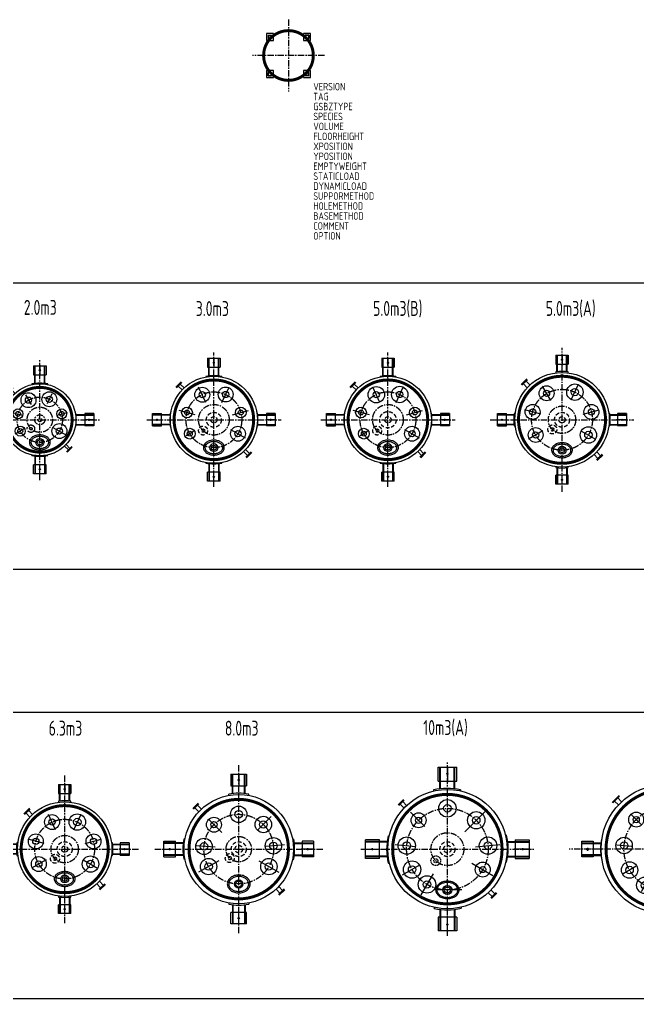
# Model space of a CAD drawing. Header units: millimetres. Extents: x -10878 to 64959, y -43701 to 1476.
# Drawn here: x 11715 to 24139, y -43701 to -24030 of the extents above; entities that cross this region are included whole.
import ezdxf

# ---------------------------------------------------------------- set-up
doc = ezdxf.new("R2010")
doc.units = ezdxf.units.MM
doc.linetypes.add('CENTERX2', pattern=[101.6, 63.5, -12.7, 12.7, -12.7])
doc.linetypes.add('DASHEDX2', pattern=[38.1, 25.4, -12.7])
for name, color, linetype in [('0DataFlow-GsBzCenterLine', 1, 'CENTERX2'), ('0DataFlow-GsBzEquip', 4, 'Continuous'), ('0DataFlow-GsBzEquipComment', 252, 'Continuous'), ('0DataFlow-GsText', 2, 'Continuous')]:
    doc.layers.add(name, color=color, linetype=linetype)
doc.styles.add('DataFlow', font='tssdeng.shx', dxfattribs={"width": 0.7, "bigfont": 'hztxt.shx'})

# ---------------------------------------------------------------- blocks, each defined once
blk = doc.blocks.new('GsBzReactor-V10000D2600BSB')
for p, q in [((-158, 1460), (-158, 1690)), ((-158, 1690), (157, 1690)), ((-125, 1690), (-125, 1304)), ((-111, 1690), (-111, 1305)), ((26, 1575), (-31, 1575)), ((0, 1499), (0, 1650)), ((111, 1690), (111, 1305)), ((125, 1690), (125, 1304)), ((157, 1690), (157, 1460)), ((157, 1460), (-158, 1460)), ((-199, 1295), (-197, 1285)), ((200, 1295), (198, 1285)), ((-1077, 939), (-939, 1077)), ((-1066, 928), (-928, 1066)), ((-888, 951), (-966, 1028)), ((-951, 888), (-1028, 966)), ((-700, 700), (-488, 488)), ((488, 488), (700, 700)), ((-1295, 200), (-1285, 198)), ((1295, 199), (1285, 197)), ((-1690, 157), (-1460, 157)), ((-1690, -158), (-1690, 157)), ((-1690, 125), (-1304, 125)), ((-1690, 111), (-1305, 111)), ((-1499, 0), (-1650, 0)), ((-1575, 26), (-1575, -31)), ((-1460, 157), (-1460, -158)), ((-986, 86), (-687, 60)), ((687, 60), (986, 86)), ((1690, 125), (1304, 125)), ((1690, 111), (1305, 111)), ((1460, -158), (1460, 157)), ((1460, 157), (1690, 157)), ((1499, 0), (1650, 0)), ((1575, -26), (1575, 31)), ((1690, 157), (1690, -158)), ((-1690, -111), (-1305, -111)), ((-1690, -125), (-1304, -125)), ((-1460, -158), (-1690, -158)), ((1690, -125), (1304, -125)), ((1690, -111), (1305, -111)), ((1690, -158), (1460, -158)), ((-1295, -199), (-1285, -197)), ((-598, -345), (-857, -495)), ((598, -345), (857, -495)), ((1295, -200), (1285, -198)), ((-345, -598), (-495, -857)), ((888, -951), (966, -1028)), ((1066, -928), (928, -1066)), ((1077, -939), (939, -1077)), ((951, -888), (1028, -966)), ((-200, -1295), (-198, -1285)), ((-125, -1690), (-125, -1304)), ((-111, -1690), (-111, -1305)), ((111, -1690), (111, -1305)), ((125, -1690), (125, -1304)), ((199, -1295), (197, -1285)), ((-158, -1460), (157, -1460)), ((-158, -1690), (-158, -1460)), ((0, -1499), (0, -1650)), ((157, -1460), (157, -1690)), ((157, -1690), (-158, -1690)), ((-26, -1575), (31, -1575))]:
    blk.add_line(p, q)
at = {"const_width": 60}
blk.add_lwpolyline([(-1200, 0, 0.098491), (-1109, -459, 0.098491), (-849, -849, 0.098491), (-459, -1109, 0.098491), (0, -1200, 0.098491), (459, -1109, 0.098491), (849, -849, 0.098491), (1109, -459, 0.098491), (1200, 0, 0.098491), (1109, 459, 0.098491), (849, 849, 0.098491), (459, 1109, 0.098491), (0, 1200, 0.098491), (-459, 1109, 0.098491), (-849, 849, 0.098491), (-1109, 459, 0.098491)], format="xyb", close=True, dxfattribs=at)
for points in [[(-220, -840, 0.126822), (-203, -905, 0.10607), (-153, -962, 0.085783), (-85, -997, 0.075445), (0, -1010, 0.075445), (85, -997, 0.085783), (153, -962, 0.10607), (203, -905, 0.126822), (220, -840, 0.126822), (203, -775, 0.10607), (153, -718, 0.085783), (85, -683, 0.075445), (0, -670, 0.075445), (-85, -683, 0.085783), (-153, -718, 0.10607), (-203, -775, 0.126822)], [(-200, -840, 0.126822), (-186, -895, 0.10607), (-141, -946, 0.085783), (-79, -978, 0.075445), (0, -990, 0.075445), (79, -978, 0.085783), (141, -946, 0.10607), (186, -895, 0.126822), (200, -840, 0.126822), (186, -785, 0.10607), (141, -734, 0.085783), (79, -702, 0.075445), (0, -690, 0.075445), (-79, -702, 0.085783), (-141, -734, 0.10607), (-186, -785, 0.126822)]]:
    blk.add_lwpolyline(points, format="xyb", close=True)
for centre, radius in [((0, 1575), 18), ((0, 0), 1300), ((0, 840), 165), ((0, 840), 75), ((-594, 594), 150), ((-594, 594), 62.5), ((594, 594), 165), ((594, 594), 75), ((-837, 73), 165), ((837, 73), 150), ((-1575, 0), 18), ((-837, 73), 75), ((837, 73), 62.5), ((1575, 0), 18), ((-727, -420), 165), ((-727, -420), 75), ((727, -420), 150), ((727, -420), 62.5), ((-420, -727), 165), ((-420, -727), 75), ((0, -840), 82.5), ((0, -840), 62.5), ((0, -1575), 18)]:
    blk.add_circle(centre, radius)
at = {"linetype": 'DASHEDX2', "ltscale": 5}
blk.add_circle((0, 0), 165, dxfattribs=at)
at = {"linetype": 'DASHEDX2', "ltscale": 3}
blk.add_circle((0, 0), 75, dxfattribs=at)
at = {"linetype": 'DASHEDX2', "ltscale": 2}
for radius in [97.5, 40]:
    blk.add_circle((-194, -194), radius, dxfattribs=at)
for centre, start, end in [((1, 0), 81.25, 98.75), ((0, 1), 171.25, 188.75), ((0, -1), 351.25, 8.75), ((-1, 0), 261.25, 278.75)]:
    blk.add_arc(centre, 1310, start, end)
at = {"layer": '0DataFlow-GsBzCenterLine', "linetype": 'CENTERX2', "ltscale": 2}
for p, q in [((0, 1942), (0, -1942)), ((1942, 0), (-1942, 0))]:
    blk.add_line(p, q, dxfattribs=at)
for radius in [840, 275]:
    blk.add_circle((0, 0), radius, dxfattribs=at)
at = {"layer": '0DataFlow-GsBzEquipComment', "style": 'DataFlow', "width": 0.7, "flags": 1}
for tag, p in [('VERSION', (1300, -700)), ('SPECIES', (1300, -1700)), ('VOLUME', (1300, -1900)), ('OPTION', (1300, -2100))]:
    blk.add_attdef(tag, p, '', height=150, dxfattribs=at)
at = {"layer": '0DataFlow-GsBzEquipComment', "style": 'DataFlow', "width": 0.7}
for tag, p in [('TAG', (1300, -900)), ('GSBZTYPE', (1300, -1100)), ('POSITIONREGION', (1300, -1300)), ('FLOORHEIGHT', (1300, -1500))]:
    blk.add_attdef(tag, p, '', height=150, dxfattribs=at)
blk = doc.blocks.new('GsBzReactor-V10000D2400BSB')
for p, q in [((-187, 1364), (-187, 1644)), ((-187, 1644), (187, 1644)), ((-153, 1214), (-153, 1644)), ((-139, 1214), (-139, 1644)), ((0, 1644), (0, 1346)), ((138, 1214), (138, 1644)), ((152, 1214), (152, 1644)), ((187, 1364), (187, 1644)), ((18, 1514), (-18, 1514)), ((-281, 1189), (-276, 1168)), ((-187, 1364), (-153, 1364)), ((-153, 1314), (-139, 1314)), ((-139, 1364), (138, 1364)), ((138, 1314), (152, 1314)), ((152, 1364), (187, 1364)), ((265, 1190), (261, 1171)), ((-992, 888), (-883, 997)), ((-978, 874), (-869, 983)), ((-872, 824), (-950, 901)), ((-819, 877), (-897, 955)), ((-744, 744), (-456, 456)), ((778, 778), (351, 351)), ((-1190, 265), (-1171, 261)), ((1189, 281), (1168, 276)), ((-1364, 187), (-1644, 187)), ((-1644, -187), (-1644, 187)), ((-1214, 152), (-1644, 152)), ((-1214, 138), (-1644, 138)), ((-1514, 18), (-1514, -18)), ((-1364, 152), (-1364, 187)), ((-1364, -139), (-1364, 138)), ((-1314, 138), (-1314, 152)), ((-1049, 92), (-643, 56)), ((563, 49), (1053, 92)), ((1214, 152), (1644, 152)), ((1214, 138), (1644, 138)), ((1314, 152), (1314, 138)), ((1644, 0), (1346, 0)), ((1364, 187), (1364, 152)), ((1364, 187), (1644, 187)), ((1364, 138), (1364, -139)), ((1514, -18), (1514, 18)), ((1644, 187), (1644, -187)), ((-1644, 0), (-1346, 0)), ((-1214, -139), (-1644, -139)), ((-1214, -153), (-1644, -153)), ((-1364, -187), (-1644, -187)), ((-1364, -187), (-1364, -153)), ((-1314, -153), (-1314, -139)), ((1214, -139), (1644, -139)), ((1214, -153), (1644, -153)), ((1314, -139), (1314, -153)), ((1364, -153), (1364, -187)), ((1364, -187), (1644, -187)), ((-1189, -281), (-1168, -276)), ((-559, -323), (-912, -526)), ((490, -283), (915, -528)), ((1190, -265), (1171, -261)), ((-286, -495), (-531, -920)), ((821, -875), (899, -953)), ((980, -871), (871, -980)), ((875, -821), (953, -899)), ((995, -886), (886, -995)), ((-265, -1190), (-261, -1171)), ((281, -1189), (276, -1168)), ((-153, -1364), (-187, -1364)), ((-187, -1364), (-187, -1644)), ((-153, -1214), (-153, -1644)), ((-139, -1314), (-153, -1314)), ((-139, -1214), (-139, -1644)), ((138, -1364), (-139, -1364)), ((0, -1644), (0, -1346)), ((138, -1214), (138, -1644)), ((152, -1314), (138, -1314)), ((152, -1214), (152, -1644)), ((187, -1364), (152, -1364)), ((187, -1364), (187, -1644)), ((-18, -1514), (18, -1514)), ((187, -1644), (-187, -1644))]:
    blk.add_line(p, q)
at = {"lineweight": -3, "ltscale": 5}
blk.add_line((292, -820), (-256, -820), dxfattribs=at)
at = {"const_width": 60}
blk.add_lwpolyline([(1100, 0, 1), (-1100, 0, 1)], format="xyb", close=True, dxfattribs=at)
at = {"lineweight": -3, "ltscale": 5}
blk.add_lwpolyline([(-235, -820, 0.127589), (-218, -884, 0.10617), (-166, -944, 0.08543), (-93, -981, 0.074939), (0, -995, 0.074939), (93, -981, 0.08543), (166, -944, 0.10617), (218, -884, 0.127589), (235, -820, 0.127589), (218, -756, 0.10617), (166, -696, 0.08543), (93, -659, 0.074939), (0, -645, 0.074939), (-93, -659, 0.08543), (-166, -696, 0.10617), (-218, -756, 0.127589)], format="xyb", close=True, dxfattribs=at)
blk.add_lwpolyline([(0, -970, 0.067324), (80, -959, 0.079704), (144, -930, 0.107125), (194, -879, 0.140129), (210, -820, 0.140129), (194, -761, 0.107125), (144, -710, 0.079704), (80, -681, 0.067324), (0, -670, 0.067324), (-80, -681, 0.079704), (-144, -710, 0.107125), (-194, -761, 0.140129), (-210, -820, 0.140129), (-194, -879, 0.107125), (-144, -930, 0.079704), (-80, -959, 0.067324)], format="xyb", close=True)
for centre, radius in [((0, 1514), 12), ((0, 0), 1200), ((0, 820), 175), ((0, 820), 75), ((-580, 580), 150), ((-580, 580), 62.5), ((580, 580), 175), ((580, 580), 75), ((-817, 71), 175), ((817, 71), 175), ((-1514, 0), 12), ((-817, 71), 75), ((817, 71), 75), ((1514, 0), 12), ((-710, -410), 175), ((-710, -410), 75), ((710, -410), 150), ((710, -410), 62.5), ((-410, -710), 175), ((-410, -710), 75), ((0, -820), 91.8), ((0, -820), 62.5), ((0, -1514), 12)]:
    blk.add_circle(centre, radius)
at = {"linetype": 'DASHEDX2', "ltscale": 3}
for radius in [150, 75]:
    blk.add_circle((0, 0), radius, dxfattribs=at)
at = {"linetype": 'DASHEDX2'}
for radius in [97.5, 40]:
    blk.add_circle((-233, -233), radius, dxfattribs=at)
for centre, start, end in [((-6, 17), 77.0097, 103.2295), ((-17, -6), 167.0097, 193.2295), ((17, 6), 347.0097, 13.2295), ((6, -17), 257.0097, 283.2295)]:
    blk.add_arc(centre, 1204, start, end)
at = {"layer": '0DataFlow-GsBzCenterLine', "linetype": 'CENTERX2', "ltscale": 2}
for p, q in [((0, -1740), (0, 1740)), ((-1740, 0), (1740, 0))]:
    blk.add_line(p, q, dxfattribs=at)
for radius in [820, 330]:
    blk.add_circle((0, 0), radius, dxfattribs=at)
at = {"layer": '0DataFlow-GsBzEquipComment', "style": 'DataFlow', "width": 0.7, "flags": 1}
for tag, p in [('VERSION', (1300, -700)), ('SPECIES', (1300, -1700)), ('VOLUME', (1300, -1900)), ('OPTION', (1300, -2100))]:
    blk.add_attdef(tag, p, '', height=150, dxfattribs=at)
at = {"layer": '0DataFlow-GsBzEquipComment', "style": 'DataFlow', "width": 0.7}
for tag, p in [('TAG', (1300, -900)), ('GSBZTYPE', (1300, -1100)), ('POSITIONREGION', (1300, -1300)), ('FLOORHEIGHT', (1300, -1500))]:
    blk.add_attdef(tag, p, '', height=150, dxfattribs=at)
blk = doc.blocks.new('GsBzReactor-V8000D2200BSB')
for p, q in [((-158, 1504), (-158, 1274)), ((-158, 1504), (157, 1504)), ((-128, 1117), (-128, 1504)), ((-116, 1118), (-116, 1504)), ((18, 1389), (-18, 1389)), ((0, 1504), (0, 1256)), ((115, 1118), (115, 1504)), ((127, 1117), (127, 1504)), ((157, 1504), (157, 1274)), ((-158, 1274), (-128, 1274)), ((-128, 1224), (-116, 1224)), ((-116, 1274), (115, 1274)), ((115, 1224), (127, 1224)), ((127, 1274), (157, 1274)), ((-200, 1082), (-200, 1106)), ((200, 1082), (200, 1106)), ((-925, 816), (-816, 925)), ((-910, 801), (-801, 910)), ((-805, 751), (-882, 829)), ((-751, 805), (-829, 882)), ((-1082, 200), (-1106, 200)), ((1082, 200), (1106, 200)), ((-1504, -158), (-1504, 157)), ((-1504, 157), (-1274, 157)), ((-1117, 127), (-1504, 127)), ((-1118, 115), (-1504, 115)), ((-1504, 0), (-1256, 0)), ((-1389, 18), (-1389, -18)), ((-1274, 127), (-1274, 157)), ((-1274, -116), (-1274, 115)), ((-1224, 115), (-1224, 127)), ((1117, 127), (1504, 127)), ((1118, 115), (1504, 115)), ((1224, 127), (1224, 115)), ((1504, 0), (1256, 0)), ((1504, 157), (1274, 157)), ((1274, 157), (1274, 127)), ((1274, 115), (1274, -116)), ((1389, -18), (1389, 18)), ((1504, 157), (1504, -158)), ((-1118, -116), (-1504, -116)), ((-1117, -128), (-1504, -128)), ((-1504, -158), (-1274, -158)), ((-1274, -158), (-1274, -128)), ((-1224, -128), (-1224, -116)), ((1117, -128), (1504, -128)), ((1118, -116), (1504, -116)), ((1224, -116), (1224, -128)), ((1274, -128), (1274, -158)), ((1504, -158), (1274, -158)), ((-1082, -200), (-1106, -200)), ((-402, -232), (-806, -465)), ((402, -232), (806, -465)), ((1082, -200), (1106, -200)), ((805, -751), (882, -829)), ((751, -805), (829, -882)), ((910, -801), (801, -910)), ((925, -816), (816, -925)), ((-200, -1082), (-200, -1106)), ((-128, -1117), (-128, -1504)), ((-116, -1118), (-116, -1504)), ((115, -1118), (115, -1504)), ((127, -1117), (127, -1504)), ((200, -1082), (200, -1106)), ((-158, -1504), (-158, -1274)), ((-128, -1274), (-158, -1274)), ((-116, -1224), (-128, -1224)), ((115, -1274), (-116, -1274)), ((0, -1504), (0, -1256)), ((127, -1224), (115, -1224)), ((157, -1274), (127, -1274)), ((157, -1504), (157, -1274)), ((157, -1504), (-158, -1504)), ((-18, -1389), (18, -1389))]:
    blk.add_line(p, q)
at = {"linetype": 'CENTERX2', "ltscale": 6}
for p, q in [((-338, 332), (-661, 650)), ((655, 655), (335, 335)), ((-472, 37), (-924, 73)), ((922, 89), (471, 45))]:
    blk.add_line(p, q, dxfattribs=at)
at = {"const_width": 60}
blk.add_lwpolyline([(-707, -707, 1), (707, 707, 1)], format="xyb", close=True, dxfattribs=at)
for points in [[(-230, -700, 0.126822), (-212, -770, 0.10607), (-159, -830, 0.085783), (-88, -867, 0.075445), (0, -880, 0.075445), (88, -867, 0.085783), (159, -830, 0.10607), (212, -770, 0.126822), (230, -700, 0.126822), (212, -630, 0.10607), (159, -570, 0.085783), (88, -533, 0.075445), (0, -520, 0.075445), (-88, -533, 0.085783), (-159, -570, 0.10607), (-212, -630, 0.126822)], [(-200, -700, 0.126822), (-186, -755, 0.10607), (-141, -806, 0.085783), (-79, -838, 0.075445), (0, -850, 0.075445), (79, -838, 0.085783), (141, -806, 0.10607), (186, -755, 0.126822), (200, -700, 0.126822), (186, -645, 0.10607), (141, -594, 0.085783), (79, -562, 0.075445), (0, -550, 0.075445), (-79, -562, 0.085783), (-141, -594, 0.10607), (-186, -645, 0.126822)]]:
    blk.add_lwpolyline(points, format="xyb", close=True)
for centre, radius in [((0, 1389), 12), ((0, 0), 1100), ((0, 700), 165), ((-499, 491), 150), ((0, 700), 75), ((495, 495), 165), ((-499, 491), 62.5), ((495, 495), 75), ((-698, 55), 165), ((697, 67), 165), ((-1389, 0), 12), ((-698, 55), 75), ((697, 67), 75), ((1389, 0), 12), ((-606, -350), 165), ((606, -350), 165), ((-606, -350), 75), ((606, -350), 75), ((0, -700), 82.5), ((0, -700), 62.5), ((0, -1389), 12)]:
    blk.add_circle(centre, radius)
at = {"linetype": 'DASHEDX2', "ltscale": 3}
for centre, radius in [((0, 0), 150), ((0, 0), 75), ((-180, -180), 90), ((-180, -180), 32.5)]:
    blk.add_circle(centre, radius, dxfattribs=at)
for start, end in [(79.7504, 100.2496), (169.7504, 190.2496), (349.7504, 10.2496), (259.7504, 280.2496)]:
    blk.add_arc((0, 0), 1124, start, end)
at = {"layer": '0DataFlow-GsBzCenterLine', "linetype": 'CENTERX2', "ltscale": 2}
for p, q in [((0, -1690), (0, 1690)), ((-1690, 0), (1690, 0))]:
    blk.add_line(p, q, dxfattribs=at)
for radius in [700, 255]:
    blk.add_circle((0, 0), radius, dxfattribs=at)
at = {"layer": '0DataFlow-GsBzEquipComment', "style": 'DataFlow', "width": 0.7, "flags": 1}
for tag, p in [('VERSION', (1300, -700)), ('SPECIES', (1300, -1700)), ('VOLUME', (1300, -1900)), ('OPTION', (1300, -2100))]:
    blk.add_attdef(tag, p, '', height=150, dxfattribs=at)
at = {"layer": '0DataFlow-GsBzEquipComment', "style": 'DataFlow', "width": 0.7}
for tag, p in [('TAG', (1300, -900)), ('GSBZTYPE', (1300, -1100)), ('POSITIONREGION', (1300, -1300)), ('FLOORHEIGHT', (1300, -1500))]:
    blk.add_attdef(tag, p, '', height=150, dxfattribs=at)
blk = doc.blocks.new('GsBzReactor-V6300D1900BSB')
for p, q in [((-125, 1296), (125, 1296)), ((-125, 1296), (-125, 1116)), ((-103, 964), (-103, 1296)), ((-93, 966), (-93, 1296)), ((0, 1296), (0, 1098)), ((0, 1241), (0, 1118)), ((92, 966), (92, 1296)), ((102, 965), (102, 1296)), ((125, 1296), (125, 1116)), ((-125, 1116), (-103, 1116)), ((-103, 1066), (-93, 1066)), ((-93, 1116), (92, 1116)), ((92, 1066), (102, 1066)), ((102, 1116), (125, 1116)), ((-821, 710), (-710, 821)), ((-805, 694), (-694, 805)), ((-125, 962), (-125, 942)), ((125, 942), (125, 962)), ((-699, 645), (-776, 723)), ((-645, 699), (-723, 776)), ((-1296, -125), (-1296, 125)), ((-1296, 125), (-1116, 125)), ((-965, 102), (-1296, 102)), ((-966, 92), (-1296, 92)), ((-1296, 0), (-1098, 0)), ((-1241, 0), (-1118, 0)), ((-1116, 102), (-1116, 125)), ((-1116, -93), (-1116, 92)), ((-1066, 92), (-1066, 102)), ((-942, 125), (-962, 125)), ((962, 125), (942, 125)), ((964, 103), (1296, 103)), ((966, 93), (1296, 93)), ((1066, 103), (1066, 93)), ((1296, 125), (1116, 125)), ((1116, 125), (1116, 103)), ((1116, 93), (1116, -92)), ((1296, 125), (1296, -125)), ((-966, -93), (-1296, -93)), ((-964, -103), (-1296, -103)), ((-1296, -125), (-1116, -125)), ((-1116, -125), (-1116, -103)), ((-1066, -103), (-1066, -93)), ((-962, -125), (-942, -125)), ((942, -125), (962, -125)), ((965, -102), (1296, -102)), ((966, -92), (1296, -92)), ((1066, -92), (1066, -102)), ((1296, 0), (1098, 0)), ((1116, -102), (1116, -125)), ((1296, -125), (1116, -125)), ((1241, 0), (1118, 0)), ((645, -699), (723, -776)), ((805, -694), (694, -805)), ((699, -645), (776, -723)), ((821, -710), (710, -821)), ((-125, -942), (-125, -962)), ((-102, -965), (-102, -1296)), ((-92, -966), (-92, -1296)), ((93, -966), (93, -1296)), ((103, -964), (103, -1296)), ((125, -962), (125, -942)), ((-125, -1296), (-125, -1116)), ((-102, -1116), (-125, -1116)), ((-92, -1066), (-102, -1066)), ((93, -1116), (-92, -1116)), ((0, -1296), (0, -1098)), ((0, -1241), (0, -1118)), ((103, -1066), (93, -1066)), ((125, -1116), (103, -1116)), ((125, -1296), (125, -1116)), ((125, -1296), (-125, -1296))]:
    blk.add_line(p, q)
at = {"linetype": 'CENTERX2', "ltscale": 6}
for p, q in [((-182, 390), (-324, 695)), ((181, 386), (323, 691)), ((-412, 110), (-737, 197)), ((412, 110), (737, 197)), ((-374, -216), (-665, -384)), ((369, -213), (661, -381))]:
    blk.add_line(p, q, dxfattribs=at)
at = {"const_width": 60}
blk.add_lwpolyline([(-875, 0, 1), (875, 0, 1)], format="xyb", close=True, dxfattribs=at)
for points in [[(0, -750, 0.067324), (80, -739, 0.079704), (144, -710, 0.107125), (194, -659, 0.140129), (210, -600, 0.140129), (194, -541, 0.107125), (144, -490, 0.079704), (80, -461, 0.067324), (0, -450, 0.067324), (-80, -461, 0.079704), (-144, -490, 0.107125), (-194, -541, 0.140129), (-210, -600, 0.140129), (-194, -659, 0.107125), (-144, -710, 0.079704), (-80, -739, 0.067324)], [(0, -720, 0.067324), (72, -710, 0.079704), (128, -685, 0.107125), (168, -643, 0.140129), (180, -600, 0.140129), (168, -557, 0.107125), (128, -515, 0.079704), (72, -490, 0.067324), (0, -480, 0.067324), (-72, -490, 0.079704), (-128, -515, 0.107125), (-168, -557, 0.140129), (-180, -600, 0.140129), (-168, -643, 0.107125), (-128, -685, 0.079704), (-72, -710, 0.067324)]]:
    blk.add_lwpolyline(points, format="xyb", close=True)
for centre, radius in [((0, 1206), 12), ((0, 0), 950), ((254, 544), 165), ((254, 544), 75), ((-1206, 0), 12), ((1206, 0), 12), ((520, -300), 165), ((520, -300), 75), ((0, -600), 80), ((0, -600), 50), ((0, -1206), 12)]:
    blk.add_circle(centre, radius)
at = {"ltscale": 3}
for centre, radius in [((-254, 544), 150), ((-254, 544), 62.5), ((-580, 155), 150), ((-580, 155), 62.5), ((580, 155), 150), ((580, 155), 62.5), ((-520, -300), 150), ((-520, -300), 62.5)]:
    blk.add_circle(centre, radius, dxfattribs=at)
at = {"linetype": 'DASHEDX2', "ltscale": 3}
for centre, radius in [((0, 0), 150), ((0, 0), 62.5), ((-194, -194), 90), ((-194, -194), 32.5)]:
    blk.add_circle(centre, radius, dxfattribs=at)
at = {"lineweight": -3, "ltscale": 5}
for start, end in [(82.5959, 97.4041), (172.5959, 187.4041), (352.5959, 7.4041), (262.5959, 277.4041)]:
    blk.add_arc((0, 0), 970, start, end, dxfattribs=at)
at = {"layer": '0DataFlow-GsBzCenterLine', "linetype": 'CENTERX2', "ltscale": 2}
for p, q in [((0, -1490), (0, 1490)), ((-1490, 0), (1490, 0))]:
    blk.add_line(p, q, dxfattribs=at)
for radius in [600, 275]:
    blk.add_circle((0, 0), radius, dxfattribs=at)
at = {"layer": '0DataFlow-GsBzEquipComment', "style": 'DataFlow', "width": 0.7, "flags": 1}
for tag, p in [('VERSION', (1100, -500)), ('SPECIES', (1100, -1500)), ('VOLUME', (1100, -1700)), ('OPTION', (1100, -1900))]:
    blk.add_attdef(tag, p, '', height=150, dxfattribs=at)
at = {"layer": '0DataFlow-GsBzEquipComment', "style": 'DataFlow', "width": 0.7}
for tag, p in [('TAG', (1100, -700)), ('GSBZTYPE', (1100, -900)), ('POSITIONREGION', (1100, -1100)), ('FLOORHEIGHT', (1100, -1300))]:
    blk.add_attdef(tag, p, '', height=150, dxfattribs=at)
blk = doc.blocks.new('GsBzReactor-V5000D1900KSB')
for p, q in [((-125, 1296), (125, 1296)), ((-125, 1296), (-125, 1116)), ((-103, 964), (-103, 1296)), ((-93, 966), (-93, 1296)), ((0, 1296), (0, 1098)), ((0, 1241), (0, 1118)), ((92, 966), (92, 1296)), ((102, 965), (102, 1296)), ((125, 1296), (125, 1116)), ((-125, 1116), (-103, 1116)), ((-103, 1066), (-93, 1066)), ((-93, 1116), (92, 1116)), ((92, 1066), (102, 1066)), ((102, 1116), (125, 1116)), ((-821, 710), (-710, 821)), ((-805, 694), (-694, 805)), ((-125, 962), (-125, 942)), ((125, 942), (125, 962)), ((-699, 645), (-776, 723)), ((-645, 699), (-723, 776)), ((-1296, -125), (-1296, 125)), ((-1296, 125), (-1116, 125)), ((-965, 102), (-1296, 102)), ((-966, 92), (-1296, 92)), ((-1296, 0), (-1098, 0)), ((-1241, 0), (-1118, 0)), ((-1116, 102), (-1116, 125)), ((-1116, -93), (-1116, 92)), ((-1066, 92), (-1066, 102)), ((-942, 125), (-962, 125)), ((962, 125), (942, 125)), ((964, 103), (1296, 103)), ((966, 93), (1296, 93)), ((1066, 103), (1066, 93)), ((1296, 125), (1116, 125)), ((1116, 125), (1116, 103)), ((1116, 93), (1116, -92)), ((1296, 125), (1296, -125)), ((-966, -93), (-1296, -93)), ((-964, -103), (-1296, -103)), ((-1296, -125), (-1116, -125)), ((-1116, -125), (-1116, -103)), ((-1066, -103), (-1066, -93)), ((-962, -125), (-942, -125)), ((942, -125), (962, -125)), ((965, -102), (1296, -102)), ((966, -92), (1296, -92)), ((1066, -92), (1066, -102)), ((1296, 0), (1098, 0)), ((1116, -102), (1116, -125)), ((1296, -125), (1116, -125)), ((1241, 0), (1118, 0)), ((645, -699), (723, -776)), ((805, -694), (694, -805)), ((699, -645), (776, -723)), ((821, -710), (710, -821)), ((-125, -942), (-125, -962)), ((-102, -965), (-102, -1296)), ((-92, -966), (-92, -1296)), ((93, -966), (93, -1296)), ((103, -964), (103, -1296)), ((125, -962), (125, -942)), ((-125, -1296), (-125, -1116)), ((-102, -1116), (-125, -1116)), ((-92, -1066), (-102, -1066)), ((93, -1116), (-92, -1116)), ((0, -1296), (0, -1098)), ((0, -1241), (0, -1118)), ((103, -1066), (93, -1066)), ((125, -1116), (103, -1116)), ((125, -1296), (125, -1116)), ((125, -1296), (-125, -1296))]:
    blk.add_line(p, q)
at = {"linetype": 'CENTERX2', "ltscale": 6}
for p, q in [((-222, 385), (-390, 676)), ((186, 398), (328, 703)), ((-424, 113), (-749, 200)), ((424, 113), (749, 200)), ((-385, -222), (-676, -390)), ((380, -219), (672, -387))]:
    blk.add_line(p, q, dxfattribs=at)
at = {"const_width": 60}
blk.add_lwpolyline([(-875, 0, 1), (875, 0, 1)], format="xyb", close=True, dxfattribs=at)
for points in [[(0, -763, 0.067324), (80, -752, 0.079704), (144, -722, 0.107125), (194, -671, 0.140129), (210, -613, 0.140129), (194, -554, 0.107125), (144, -503, 0.079704), (80, -473, 0.067324), (0, -463, 0.067324), (-80, -473, 0.079704), (-144, -503, 0.107125), (-194, -554, 0.140129), (-210, -613, 0.140129), (-194, -671, 0.107125), (-144, -722, 0.079704), (-80, -752, 0.067324)], [(0, -733, 0.067324), (72, -723, 0.079704), (128, -697, 0.107125), (168, -656, 0.140129), (180, -613, 0.140129), (168, -569, 0.107125), (128, -528, 0.079704), (72, -502, 0.067324), (0, -493, 0.067324), (-72, -502, 0.079704), (-128, -528, 0.107125), (-168, -569, 0.140129), (-180, -613, 0.140129), (-168, -656, 0.107125), (-128, -697, 0.079704), (-72, -723, 0.067324)]]:
    blk.add_lwpolyline(points, format="xyb", close=True)
for centre, radius in [((0, 1206), 12), ((0, 0), 950), ((259, 555), 165), ((259, 555), 75), ((-1206, 0), 12), ((1206, 0), 12), ((531, -306), 165), ((531, -306), 75), ((0, -613), 80), ((0, -613), 50), ((0, -1206), 12)]:
    blk.add_circle(centre, radius)
at = {"ltscale": 3}
for centre, radius in [((-311, 532), 150), ((-311, 532), 62.5), ((-592, 158), 150), ((-592, 158), 62.5), ((592, 158), 150), ((592, 158), 62.5), ((-530, -306), 150), ((-530, -306), 62.5)]:
    blk.add_circle(centre, radius, dxfattribs=at)
at = {"linetype": 'DASHEDX2', "ltscale": 3}
for centre, radius in [((0, 0), 150), ((0, 0), 62.5), ((-194, -194), 90), ((-194, -194), 32.5)]:
    blk.add_circle(centre, radius, dxfattribs=at)
at = {"lineweight": -3, "ltscale": 5}
for start, end in [(82.5959, 97.4041), (172.5959, 187.4041), (352.5959, 7.4041), (262.5959, 277.4041)]:
    blk.add_arc((0, 0), 970, start, end, dxfattribs=at)
at = {"layer": '0DataFlow-GsBzCenterLine', "linetype": 'CENTERX2', "ltscale": 2}
for p, q in [((0, -1445), (0, 1445)), ((-1445, 0), (1445, 0))]:
    blk.add_line(p, q, dxfattribs=at)
for radius in [612, 275]:
    blk.add_circle((0, 0), radius, dxfattribs=at)
at = {"layer": '0DataFlow-GsBzEquipComment', "style": 'DataFlow', "width": 0.7, "flags": 1}
for tag, p in [('VERSION', (1000, -700)), ('SPECIES', (1000, -1300)), ('VOLUME', (1000, -1500)), ('FLOORHEIGHT', (1000, -1700)), ('XPOSITION', (1000, -1900)), ('YPOSITION', (1000, -2100)), ('EMPTYWEIGHT', (1000, -2300)), ('STATICLOAD', (1000, -2500)), ('DYNAMICLOAD', (1000, -2700)), ('SUPPORMETHOD', (1000, -2900)), ('HOLEMETHOD', (1000, -3100)), ('BASEMETHOD', (1000, -3300)), ('COMMENT', (1000, -3500)), ('OPTION', (1000, -3700))]:
    blk.add_attdef(tag, p, '', height=150, dxfattribs=at)
at = {"layer": '0DataFlow-GsBzEquipComment', "style": 'DataFlow', "width": 0.7}
for tag, p in [('TAG', (1000, -900)), ('GSBZTYPE', (1000, -1100))]:
    blk.add_attdef(tag, p, '', height=150, dxfattribs=at)
blk = doc.blocks.new('GsBzReactor-V5000D1750KSB')
for p, q in [((-125, 1235), (-125, 1055)), ((-125, 1235), (125, 1235)), ((-103, 879), (-103, 1235)), ((-93, 880), (-93, 1235)), ((0, 1244), (0, 1046)), ((92, 880), (92, 1235)), ((102, 879), (102, 1235)), ((125, 1235), (125, 1055)), ((-125, 1055), (-103, 1055)), ((-103, 1005), (-93, 1005)), ((-93, 1055), (92, 1055)), ((18, 1145), (-18, 1145)), ((92, 1005), (102, 1005)), ((102, 1055), (125, 1055)), ((-158, 871), (-158, 861)), ((158, 871), (158, 861)), ((-764, 658), (-658, 764)), ((-750, 643), (-643, 750)), ((-717, 676), (-676, 717)), ((-639, 599), (-717, 676)), ((-639, 599), (-717, 676)), ((-599, 639), (-676, 717)), ((-1244, 0), (-1046, 0)), ((-1235, -125), (-1235, 125)), ((-1235, 125), (-1055, 125)), ((-879, 102), (-1235, 102)), ((-880, 92), (-1235, 92)), ((-1145, 18), (-1145, -18)), ((-1055, 102), (-1055, 125)), ((-1055, -93), (-1055, 92)), ((-1005, 92), (-1005, 102)), ((-871, 158), (-861, 158)), ((871, 158), (861, 158)), ((879, 103), (1235, 103)), ((880, 93), (1235, 93)), ((1005, 103), (1005, 93)), ((1235, 125), (1055, 125)), ((1055, 125), (1055, 103)), ((1055, 93), (1055, -92)), ((1145, -18), (1145, 18)), ((1235, 125), (1235, -125)), ((-880, -93), (-1235, -93)), ((-879, -103), (-1235, -103)), ((-1235, -125), (-1055, -125)), ((-1055, -125), (-1055, -103)), ((-1005, -103), (-1005, -93)), ((-871, -158), (-861, -158)), ((871, -158), (861, -158)), ((879, -102), (1235, -102)), ((880, -92), (1235, -92)), ((1005, -92), (1005, -102)), ((1244, 0), (1046, 0)), ((1055, -102), (1055, -125)), ((1235, -125), (1055, -125)), ((-413, -238), (-557, -322)), ((599, -639), (676, -717)), ((639, -599), (717, -676)), ((639, -599), (717, -676)), ((750, -643), (643, -750)), ((764, -658), (658, -764)), ((717, -676), (676, -717)), ((-158, -871), (-158, -861)), ((-102, -879), (-102, -1235)), ((-92, -880), (-92, -1235)), ((93, -880), (93, -1235)), ((103, -879), (103, -1235)), ((158, -871), (158, -861)), ((-102, -1055), (-125, -1055)), ((-125, -1235), (-125, -1055)), ((-92, -1005), (-102, -1005)), ((93, -1055), (-92, -1055)), ((-18, -1145), (18, -1145)), ((0, -1244), (0, -1046)), ((103, -1005), (93, -1005)), ((125, -1055), (103, -1055)), ((125, -1235), (125, -1055)), ((125, -1235), (-125, -1235))]:
    blk.add_line(p, q)
at = {"linetype": 'CENTERX2', "ltscale": 6}
for p, q in [((-163, 350), (-306, 655)), ((163, 350), (306, 655)), ((-373, 100), (-698, 187)), ((373, 100), (698, 187)), ((335, -193), (626, -361))]:
    blk.add_line(p, q, dxfattribs=at)
at = {"const_width": 60}
blk.add_lwpolyline([(0, 800, -1), (0, -800, -1)], format="xyb", close=True, dxfattribs=at)
for points in [[(0, -710, 0.067324), (80, -699, 0.079704), (144, -670, 0.107125), (194, -619, 0.140129), (210, -560, 0.140129), (194, -501, 0.107125), (144, -450, 0.079704), (80, -421, 0.067324), (0, -410, 0.067324), (-80, -421, 0.079704), (-144, -450, 0.107125), (-194, -501, 0.140129), (-210, -560, 0.140129), (-194, -619, 0.107125), (-144, -670, 0.079704), (-80, -699, 0.067324)], [(0, -680, 0.067324), (72, -670, 0.079704), (128, -645, 0.107125), (168, -603, 0.140129), (180, -560, 0.140129), (168, -517, 0.107125), (128, -475, 0.079704), (72, -450, 0.067324), (0, -440, 0.067324), (-72, -450, 0.079704), (-128, -475, 0.107125), (-168, -517, 0.140129), (-180, -560, 0.140129), (-168, -603, 0.107125), (-128, -645, 0.079704), (-72, -670, 0.067324)]]:
    blk.add_lwpolyline(points, format="xyb", close=True)
for centre, radius in [((0, 1145), 12), ((0, 0), 875), ((-234, 503), 165), ((237, 508), 165), ((-234, 503), 62.5), ((237, 508), 62.5), ((-541, 146), 108), ((541, 146), 108), ((-1145, 0), 12), ((-541, 146), 50), ((541, 146), 50), ((1145, 0), 12), ((-485, -280), 108), ((485, -280), 150), ((-485, -280), 50), ((485, -280), 62.5), ((0, -560), 80), ((0, -560), 50), ((0, -1145), 12)]:
    blk.add_circle(centre, radius)
at = {"linetype": 'DASHEDX2', "ltscale": 3}
for centre, radius in [((0, 0), 165), ((0, 0), 62.5), ((-217, -217), 90), ((-217, -217), 32.5)]:
    blk.add_circle(centre, radius, dxfattribs=at)
for centre, start, end in [((0, -1), 79.6913, 100.3084), ((1, 0), 169.6913, 190.3084), ((-1, 0), 349.6913, 10.3084), ((0, 1), 259.6913, 280.3084)]:
    blk.add_arc(centre, 886, start, end)
at = {"layer": '0DataFlow-GsBzCenterLine', "linetype": 'CENTERX2', "ltscale": 2}
for p, q in [((0, -1350), (0, 1350)), ((-1350, 0), (1350, 0))]:
    blk.add_line(p, q, dxfattribs=at)
for radius in [560, 308]:
    blk.add_circle((0, 0), radius, dxfattribs=at)
at = {"layer": '0DataFlow-GsBzEquipComment', "style": 'DataFlow', "width": 0.7, "flags": 1}
for tag, p in [('VERSION', (1000, -700)), ('SPECIES', (1000, -1300)), ('VOLUME', (1000, -1500)), ('FLOORHEIGHT', (1000, -1700)), ('XPOSITION', (1000, -1900)), ('YPOSITION', (1000, -2100)), ('EMPTYWEIGHT', (1000, -2300)), ('STATICLOAD', (1000, -2500)), ('DYNAMICLOAD', (1000, -2700)), ('SUPPORMETHOD', (1000, -2900)), ('HOLEMETHOD', (1000, -3100)), ('BASEMETHOD', (1000, -3300)), ('COMMENT', (1000, -3500)), ('OPTION', (1000, -3700))]:
    blk.add_attdef(tag, p, '', height=150, dxfattribs=at)
at = {"layer": '0DataFlow-GsBzEquipComment', "style": 'DataFlow', "width": 0.7}
for tag, p in [('TAG', (1000, -900)), ('GSBZTYPE', (1000, -1100))]:
    blk.add_attdef(tag, p, '', height=150, dxfattribs=at)
blk = doc.blocks.new('GsBzReactor-V3000D1750KSB')
for p, q in [((-125, 1235), (125, 1235)), ((-125, 1235), (-125, 1055)), ((-103, 879), (-103, 1235)), ((-93, 880), (-93, 1235)), ((0, 1244), (0, 1046)), ((92, 880), (92, 1235)), ((102, 879), (102, 1235)), ((125, 1235), (125, 1055)), ((-125, 1055), (-103, 1055)), ((-103, 1005), (-93, 1005)), ((-93, 1055), (92, 1055)), ((18, 1145), (-18, 1145)), ((92, 1005), (102, 1005)), ((102, 1055), (125, 1055)), ((-158, 871), (-158, 861)), ((158, 871), (158, 861)), ((-764, 658), (-658, 764)), ((-750, 643), (-643, 750)), ((-717, 676), (-676, 717)), ((-639, 599), (-717, 676)), ((-639, 599), (-717, 676)), ((-599, 639), (-676, 717)), ((-1244, 0), (-1046, 0)), ((-1235, 125), (-1055, 125)), ((-1235, -125), (-1235, 125)), ((-879, 102), (-1235, 102)), ((-880, 92), (-1235, 92)), ((-1145, 18), (-1145, -18)), ((-1055, 102), (-1055, 125)), ((-1055, -93), (-1055, 92)), ((-1005, 92), (-1005, 102)), ((-871, 158), (-861, 158)), ((871, 158), (861, 158)), ((879, 103), (1235, 103)), ((880, 93), (1235, 93)), ((1005, 103), (1005, 93)), ((1055, 125), (1055, 103)), ((1235, 125), (1055, 125)), ((1055, 93), (1055, -92)), ((1145, -18), (1145, 18)), ((1235, 125), (1235, -125)), ((-880, -93), (-1235, -93)), ((-879, -103), (-1235, -103)), ((-1235, -125), (-1055, -125)), ((-1055, -125), (-1055, -103)), ((-1005, -103), (-1005, -93)), ((-871, -158), (-861, -158)), ((871, -158), (861, -158)), ((879, -102), (1235, -102)), ((880, -92), (1235, -92)), ((1005, -92), (1005, -102)), ((1244, 0), (1046, 0)), ((1055, -102), (1055, -125)), ((1235, -125), (1055, -125)), ((599, -639), (676, -717)), ((639, -599), (717, -676)), ((639, -599), (717, -676)), ((750, -643), (643, -750)), ((764, -658), (658, -764)), ((717, -676), (676, -717)), ((-158, -871), (-158, -861)), ((-102, -879), (-102, -1235)), ((-92, -880), (-92, -1235)), ((93, -880), (93, -1235)), ((103, -879), (103, -1235)), ((158, -871), (158, -861)), ((-125, -1235), (-125, -1055)), ((-102, -1055), (-125, -1055)), ((-92, -1005), (-102, -1005)), ((93, -1055), (-92, -1055)), ((-18, -1145), (18, -1145)), ((0, -1244), (0, -1046)), ((103, -1005), (93, -1005)), ((125, -1055), (103, -1055)), ((125, -1235), (125, -1055)), ((125, -1235), (-125, -1235))]:
    blk.add_line(p, q)
at = {"linetype": 'CENTERX2', "ltscale": 6}
for p, q in [((-163, 350), (-306, 655)), ((163, 350), (306, 655)), ((-373, 100), (-698, 187)), ((373, 100), (698, 187)), ((335, -193), (626, -361))]:
    blk.add_line(p, q, dxfattribs=at)
at = {"color": 4, "ltscale": 5}
blk.add_line((-413, -238), (-557, -322), dxfattribs=at)
at = {"const_width": 60}
blk.add_lwpolyline([(0, 800, -1), (0, -800, -1)], format="xyb", close=True, dxfattribs=at)
for points in [[(0, -710, 0.067324), (80, -699, 0.079704), (144, -670, 0.107125), (194, -619, 0.140129), (210, -560, 0.140129), (194, -501, 0.107125), (144, -450, 0.079704), (80, -421, 0.067324), (0, -410, 0.067324), (-80, -421, 0.079704), (-144, -450, 0.107125), (-194, -501, 0.140129), (-210, -560, 0.140129), (-194, -619, 0.107125), (-144, -670, 0.079704), (-80, -699, 0.067324)], [(0, -680, 0.067324), (72, -670, 0.079704), (128, -645, 0.107125), (168, -603, 0.140129), (180, -560, 0.140129), (168, -517, 0.107125), (128, -475, 0.079704), (72, -450, 0.067324), (0, -440, 0.067324), (-72, -450, 0.079704), (-128, -475, 0.107125), (-168, -517, 0.140129), (-180, -560, 0.140129), (-168, -603, 0.107125), (-128, -645, 0.079704), (-72, -670, 0.067324)]]:
    blk.add_lwpolyline(points, format="xyb", close=True)
for centre, radius in [((0, 1145), 12), ((0, 0), 875), ((-234, 503), 150), ((237, 508), 150), ((-234, 503), 62.5), ((237, 508), 62.5), ((-541, 146), 108), ((541, 146), 108), ((-1145, 0), 12), ((-541, 146), 50), ((541, 146), 50), ((1145, 0), 12), ((-485, -280), 108), ((485, -280), 150), ((-485, -280), 50), ((485, -280), 62.5), ((0, -560), 80), ((0, -560), 50), ((0, -1145), 12)]:
    blk.add_circle(centre, radius)
at = {"linetype": 'DASHEDX2', "ltscale": 3}
for centre, radius in [((0, 0), 150), ((0, 0), 62.5), ((-217, -217), 90), ((-217, -217), 32.5)]:
    blk.add_circle(centre, radius, dxfattribs=at)
for centre, start, end in [((0, -1), 79.6913, 100.3084), ((1, 0), 169.6913, 190.3084), ((-1, 0), 349.6913, 10.3084), ((0, 1), 259.6913, 280.3084)]:
    blk.add_arc(centre, 886, start, end)
at = {"layer": '0DataFlow-GsBzCenterLine', "linetype": 'CENTERX2', "ltscale": 2}
for p, q in [((0, -1350), (0, 1350)), ((-1350, 0), (1350, 0))]:
    blk.add_line(p, q, dxfattribs=at)
for radius in [560, 308]:
    blk.add_circle((0, 0), radius, dxfattribs=at)
at = {"layer": '0DataFlow-GsBzEquipComment', "style": 'DataFlow', "width": 0.7, "flags": 1}
for tag, p in [('VERSION', (1000, -700)), ('SPECIES', (1000, -1300)), ('VOLUME', (1000, -1500)), ('FLOORHEIGHT', (1000, -1700)), ('XPOSITION', (1000, -1900)), ('YPOSITION', (1000, -2100)), ('EMPTYWEIGHT', (1000, -2300)), ('STATICLOAD', (1000, -2500)), ('DYNAMICLOAD', (1000, -2700)), ('SUPPORMETHOD', (1000, -2900)), ('HOLEMETHOD', (1000, -3100)), ('BASEMETHOD', (1000, -3300)), ('COMMENT', (1000, -3500)), ('OPTION', (1000, -3700))]:
    blk.add_attdef(tag, p, '', height=150, dxfattribs=at)
at = {"layer": '0DataFlow-GsBzEquipComment', "style": 'DataFlow', "width": 0.7}
for tag, p in [('TAG', (1000, -900)), ('GSBZTYPE', (1000, -1100))]:
    blk.add_attdef(tag, p, '', height=150, dxfattribs=at)
blk = doc.blocks.new('GsBzReactor-V2000D1450KSB')
for p, q in [((-125, 1085), (125, 1085)), ((-125, 1085), (-125, 905)), ((-103, 729), (-103, 1085)), ((-93, 730), (-93, 1085)), ((18, 995), (-18, 995)), ((0, 1094), (0, 896)), ((92, 730), (92, 1085)), ((102, 729), (102, 1085)), ((125, 1085), (125, 905)), ((-125, 905), (-103, 905)), ((-103, 855), (-93, 855)), ((-93, 905), (92, 905)), ((92, 855), (102, 855)), ((102, 905), (125, 905)), ((-652, 550), (-550, 652)), ((-642, 539), (-539, 642)), ((-606, 575), (-575, 606)), ((-497, 529), (-575, 606)), ((-158, 721), (-158, 711)), ((158, 721), (158, 711)), ((-529, 497), (-606, 575)), ((-288, 498), (-177, 307)), ((243, 521), (150, 322)), ((-1085, -125), (-1085, 125)), ((-1085, 125), (-905, 125)), ((-729, 102), (-1085, 102)), ((-730, 92), (-1085, 92)), ((-995, 18), (-995, -18)), ((-905, 102), (-905, 125)), ((-905, -93), (-905, 92)), ((-855, 92), (-855, 102)), ((-721, 158), (-711, 158)), ((-555, 149), (-343, 92)), ((343, 92), (555, 149)), ((721, 158), (711, 158)), ((729, 103), (1085, 103)), ((730, 93), (1085, 93)), ((855, 103), (855, 93)), ((905, 125), (905, 103)), ((1085, 125), (905, 125)), ((905, 93), (905, -92)), ((995, -18), (995, 18)), ((1085, 125), (1085, -125)), ((-1094, 0), (-896, 0)), ((-730, -93), (-1085, -93)), ((-729, -103), (-1085, -103)), ((-1085, -125), (-905, -125)), ((-905, -125), (-905, -103)), ((-855, -103), (-855, -93)), ((-721, -158), (-711, -158)), ((-307, -177), (-498, -288)), ((263, -152), (549, -317)), ((721, -158), (711, -158)), ((729, -102), (1085, -102)), ((730, -92), (1085, -92)), ((855, -92), (855, -102)), ((1094, 0), (896, 0)), ((905, -102), (905, -125)), ((1085, -125), (905, -125)), ((497, -529), (575, -606)), ((529, -497), (606, -575)), ((642, -539), (539, -642)), ((652, -550), (550, -652)), ((606, -575), (575, -606)), ((-158, -721), (-158, -711)), ((-102, -729), (-102, -1085)), ((-92, -730), (-92, -1085)), ((93, -730), (93, -1085)), ((103, -729), (103, -1085)), ((158, -721), (158, -711)), ((-125, -1085), (-125, -905)), ((-102, -905), (-125, -905)), ((-92, -855), (-102, -855)), ((93, -905), (-92, -905)), ((0, -1094), (0, -896)), ((103, -855), (93, -855)), ((125, -905), (103, -905)), ((125, -1085), (125, -905)), ((125, -1085), (-125, -1085)), ((-18, -995), (18, -995))]:
    blk.add_line(p, q)
at = {"ltscale": 2, "const_width": 60}
blk.add_lwpolyline([(0, 650, 0.098491), (-249, 601, 0.098491), (-460, 460, 0.098491), (-601, 249, 0.098491), (-650, 0, 0.098491), (-601, -249, 0.098491), (-460, -460, 0.098491), (-249, -601, 0.098491), (0, -650, 0.098491), (249, -601, 0.098491), (460, -460, 0.098491), (601, -249, 0.098491), (650, 0, 0.098491), (601, 249, 0.098491), (460, 460, 0.098491), (249, 601, 0.098491)], format="xyb", close=True, dxfattribs=at)
for points in [[(0, -605, 0.067324), (80, -594, 0.079704), (144, -565, 0.107125), (194, -514, 0.140129), (210, -455, 0.140129), (194, -396, 0.107125), (144, -345, 0.079704), (80, -316, 0.067324), (0, -305, 0.067324), (-80, -316, 0.079704), (-144, -345, 0.107125), (-194, -396, 0.140129), (-210, -455, 0.140129), (-194, -514, 0.107125), (-144, -565, 0.079704), (-80, -594, 0.067324)], [(0, -575, 0.067324), (72, -565, 0.079704), (128, -540, 0.107125), (168, -498, 0.140129), (180, -455, 0.140129), (168, -412, 0.107125), (128, -370, 0.079704), (72, -345, 0.067324), (0, -335, 0.067324), (-72, -345, 0.079704), (-128, -370, 0.107125), (-168, -412, 0.140129), (-180, -455, 0.140129), (-168, -498, 0.107125), (-128, -540, 0.079704), (-72, -565, 0.067324)]]:
    blk.add_lwpolyline(points, format="xyb", close=True)
for centre, radius in [((0, 995), 12), ((0, 0), 725), ((-228, 394), 150), ((-228, 394), 62.5), ((192, 412), 150), ((192, 412), 62.5), ((-439, 118), 100), ((439, 118), 100), ((-995, 0), 12), ((-439, 118), 50), ((439, 118), 50), ((995, 0), 12), ((-394, -228), 100), ((-394, -228), 50), ((394, -228), 150), ((394, -228), 62.5), ((0, -455), 80), ((0, -455), 50), ((0, -995), 12)]:
    blk.add_circle(centre, radius)
at = {"linetype": 'CENTERX2', "ltscale": 2}
for radius in [100, 37.5]:
    blk.add_circle((0, 0), radius, dxfattribs=at)
at = {"linetype": 'CENTERX2', "ltscale": 3}
blk.add_circle((-179, -179), 75, dxfattribs=at)
at = {"linetype": 'CENTERX2'}
blk.add_circle((-179, -179), 25, dxfattribs=at)
for centre, start, end in [((0, -151), 79.6913, 100.3084), ((151, 0), 169.6913, 190.3084), ((-151, 0), 349.6913, 10.3084), ((0, 151), 259.6913, 280.3084)]:
    blk.add_arc(centre, 886, start, end)
at = {"layer": '0DataFlow-GsBzCenterLine', "linetype": 'CENTERX2', "ltscale": 2}
for p, q in [((0, -1215), (0, 1215)), ((-1215, 0), (1215, 0))]:
    blk.add_line(p, q, dxfattribs=at)
for radius in [455, 254]:
    blk.add_circle((0, 0), radius, dxfattribs=at)
at = {"layer": '0DataFlow-GsBzEquipComment', "style": 'DataFlow', "width": 0.7, "flags": 1}
for tag, p in [('VERSION', (800, -700)), ('SPECIES', (800, -1300)), ('VOLUME', (800, -1500)), ('FLOORHEIGHT', (800, -1700)), ('XPOSITION', (800, -1900)), ('YPOSITION', (800, -2100)), ('EMPTYWEIGHT', (800, -2300)), ('STATICLOAD', (800, -2500)), ('DYNAMICLOAD', (800, -2700)), ('SUPPORMETHOD', (800, -2900)), ('HOLEMETHOD', (800, -3100)), ('BASEMETHOD', (800, -3300)), ('COMMENT', (800, -3500)), ('OPTION', (800, -3700))]:
    blk.add_attdef(tag, p, '', height=150, dxfattribs=at)
at = {"layer": '0DataFlow-GsBzEquipComment', "style": 'DataFlow', "width": 0.7}
for tag, p in [('TAG', (800, -900)), ('GSBZTYPE', (800, -1100))]:
    blk.add_attdef(tag, p, '', height=150, dxfattribs=at)

msp = doc.modelspace()

# ---------------------------------------------------------------- linework, layer by layer
for p, q in [((16678.83, -24308.75), (16678.83, -24448.75)), ((16818.83, -24308.75), (16678.83, -24308.75)), ((16713.83, -24343.75), (16713.83, -24413.75)), ((16713.83, -24343.75), (16783.83, -24343.75)), ((16721.83, -24361.75), (16721.83, -24401.45)), ((16731.83, -24351.75), (16771.53, -24351.75)), ((16783.83, -24343.75), (16778.5, -24348.92)), ((16818.83, -24448.75), (16818.83, -24308.75)), ((17565.94, -24308.75), (17425.94, -24308.75)), ((17425.94, -24308.75), (17425.94, -24448.75)), ((17530.94, -24343.75), (17460.94, -24343.75)), ((17460.94, -24343.75), (17466.27, -24348.92)), ((17512.94, -24351.75), (17473.24, -24351.75)), ((17522.94, -24361.75), (17522.94, -24401.45)), ((17530.94, -24343.75), (17530.94, -24413.75)), ((17565.94, -24448.75), (17565.94, -24308.75)), ((16678.83, -24448.75), (16818.83, -24448.75)), ((16713.83, -24413.75), (16719.01, -24408.42)), ((17425.94, -24448.75), (17565.94, -24448.75)), ((17530.94, -24413.75), (17525.76, -24408.42)), ((16818.83, -25055.85), (16678.83, -25055.85)), ((16678.83, -25055.85), (16678.83, -25195.85)), ((16713.83, -25160.85), (16713.83, -25090.85)), ((16713.83, -25090.85), (16719.01, -25096.19)), ((16713.83, -25160.85), (16783.83, -25160.85)), ((16721.83, -25142.85), (16721.83, -25103.15)), ((16731.83, -25152.85), (16771.53, -25152.85)), ((16783.83, -25160.85), (16778.5, -25155.68)), ((16818.83, -25195.85), (16818.83, -25055.85)), ((17565.94, -25055.85), (17425.94, -25055.85)), ((17425.94, -25055.85), (17425.94, -25195.85)), ((17460.94, -25160.85), (17466.27, -25155.68)), ((17530.94, -25160.85), (17460.94, -25160.85)), ((17512.94, -25152.85), (17473.24, -25152.85)), ((17522.94, -25142.85), (17522.94, -25103.15)), ((17530.94, -25090.85), (17525.76, -25096.19)), ((17530.94, -25160.85), (17530.94, -25090.85)), ((17565.94, -25195.85), (17565.94, -25055.85)), ((16678.83, -25195.85), (16818.83, -25195.85)), ((17425.94, -25195.85), (17565.94, -25195.85))]:
    msp.add_line(p, q)
at = {"ltscale": 2, "const_width": 60}
msp.add_lwpolyline([(16622.38, -24752.3, 0.0984914), (16660.44, -24943.64, 0.0984914), (16768.83, -25105.85, 0.0984914), (16931.04, -25214.24, 0.0984914), (17122.38, -25252.3, 0.0984914), (17313.73, -25214.24, 0.0984914), (17475.94, -25105.85, 0.0984914), (17584.32, -24943.64, 0.0984914), (17622.38, -24752.3, 0.0984914), (17584.32, -24560.96, 0.0984914), (17475.94, -24398.75, 0.0984914), (17313.73, -24290.36, 0.0984914), (17122.38, -24252.3, 0.0984914), (16931.04, -24290.36, 0.0984914), (16768.83, -24398.75, 0.0984914), (16660.44, -24560.96, 0.0984914)], format="xyb", close=True, dxfattribs=at)
for centre in [(16768.83, -24398.75), (17475.94, -24398.75), (16768.83, -25105.85), (17475.94, -25105.85)]:
    msp.add_circle(centre, 13)
for centre, start, end in [((16731.83, -24361.75), 90, 180), ((16771.53, -24341.75), 270, 314.145511), ((17473.24, -24341.75), 225.854489, 270), ((17512.94, -24361.75), 360, 90), ((16711.83, -24401.45), 315.854489, 0), ((17532.94, -24401.45), 180, 224.145511), ((16711.83, -25103.15), 360, 44.145511), ((16731.83, -25142.85), 180, 270), ((16771.53, -25162.85), 45.854489, 90), ((17473.24, -25162.85), 90, 134.145511), ((17512.94, -25142.85), 270, 0), ((17532.94, -25103.15), 135.854489, 180)]:
    msp.add_arc(centre, 10, start, end)
at = {"layer": '0DataFlow-GsBzCenterLine', "linetype": 'CENTERX2', "ltscale": 2}
for p, q in [((17122.38, -24030.5), (17122.38, -25474.11)), ((17844.19, -24752.3), (16400.58, -24752.3))]:
    msp.add_line(p, q, dxfattribs=at)
at = {"layer": '0DataFlow-GsBzEquip'}
for p, q in [((-10877.62, -29322.51), (44122.38, -29322.51)), ((-10877.62, -35072.51), (44122.38, -35072.51)), ((-5877.62, -37950.67), (37572.79, -37950.67)), ((-5877.62, -43700.67), (37572.79, -43700.67))]:
    msp.add_line(p, q, dxfattribs=at)

# ---------------------------------------------------------------- block references
for name, p in [('GsBzReactor-V10000D2600BSB', (24708.13, -40700.67)), ('GsBzReactor-V8000D2200BSB', (16122.38, -40700.67)), ('GsBzReactor-V10000D2400BSB', (20317.63, -40700.67)), ('GsBzReactor-V6300D1900BSB', (12622.38, -40700.67))]:
    msp.add_blockref(name, p)
for name, p in [('GsBzReactor-V5000D1900KSB', (22622.38, -32072.51)), ('GsBzReactor-V2000D1450KSB', (12122.38, -32072.51)), ('GsBzReactor-V3000D1750KSB', (15622.38, -32072.51)), ('GsBzReactor-V5000D1750KSB', (19122.38, -32072.51))]:
    msp.add_blockref(name, p, dxfattribs=at)

# ---------------------------------------------------------------- texts
at = {"layer": '0DataFlow-GsBzEquipComment', "style": 'DataFlow', "width": 0.7, "flags": 1}
for tag, p in [('VERSION', (17622.38, -25452.3)), ('SPECIES', (17622.38, -26052.3)), ('VOLUME', (17622.38, -26252.3)), ('FLOORHEIGHT', (17622.38, -26452.3)), ('XPOSITION', (17622.38, -26652.3)), ('YPOSITION', (17622.38, -26852.3)), ('EMPTYWEIGHT', (17622.38, -27052.3)), ('STATICLOAD', (17622.38, -27252.3)), ('DYNAMICLOAD', (17622.38, -27452.3)), ('SUPPORMETHOD', (17622.38, -27652.3)), ('HOLEMETHOD', (17622.38, -27852.3)), ('BASEMETHOD', (17622.38, -28052.3)), ('COMMENT', (17622.38, -28252.3)), ('OPTION', (17622.38, -28452.3))]:
    msp.add_attdef(tag, p, '', height=150, dxfattribs=at)
at = {"layer": '0DataFlow-GsBzEquipComment', "style": 'DataFlow', "width": 0.7}
for tag, p in [('TAG', (17622.38, -25652.3)), ('GSBZTYPE', (17622.38, -25852.3))]:
    msp.add_attdef(tag, p, '', height=150, dxfattribs=at)
at = {"layer": '0DataFlow-GsText', "style": 'DataFlow', "width": 0.7}
for s, p in [('2.0m3', (11800.48, -29964.73)), ('3.0m3', (15258.48, -29987.47)), ('5.0m3(B)', (18823.74, -29984.98)), ('5.0m3(A)', (22296.94, -29984.98)), ('6.3m3', (12301.25, -38419.75)), ('8.0m3', (15842.64, -38419.75)), ('10m3(A)', (19831.44, -38406.97))]:
    msp.add_text(s, height=300, dxfattribs=at).set_placement(p)

doc.saveas('drawing.dxf')
